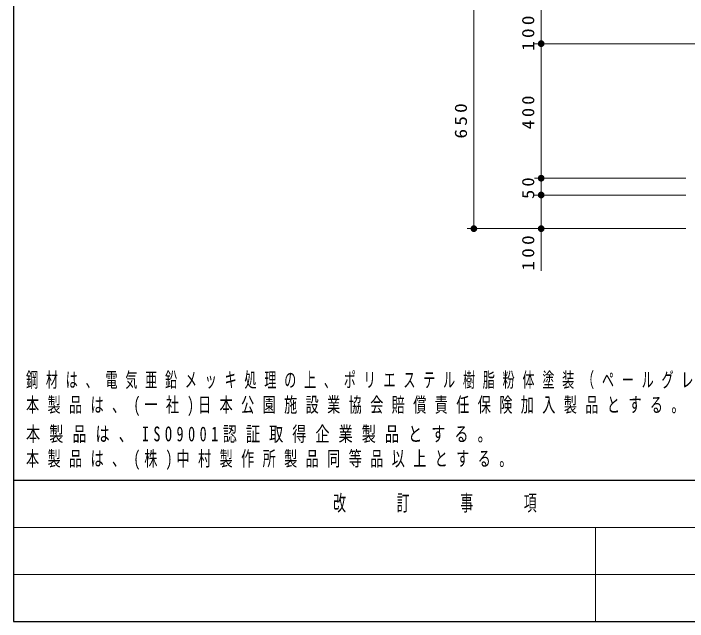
# Model space of a CAD drawing. Units: millimetres on the paper, scale 1:20. Extents: x 475 to 840, y 0 to 257.
# Drawn here: x 475 to 575.2, y 0 to 90.4 of the extents above; entities that cross this region are included whole.
import ezdxf

# ---------------------------------------------------------------- set-up
doc = ezdxf.new("R2010")
doc.units = ezdxf.units.MM
doc.layers.add('1_20', color=7, linetype='Continuous', lineweight=13)
doc.layers.add('図枠', color=7, linetype='Continuous', lineweight=13)
doc.layers.add('CLASS1', color=7, linetype='Continuous')
doc.styles.add('ＭＳ ゴシック', font='')
doc.styles.get('ＭＳ ゴシック').set_extended_font_data('MS Gothic')

# ---------------------------------------------------------------- blocks, each defined once
blk = doc.blocks.new('filled_dot')
at = {"color": 0, "linetype": 'Continuous', "lineweight": -2, "const_width": 1.25}
blk.add_lwpolyline([(-0.625, 0, 1), (0.625, 0, 1)], format="xyb", close=True, dxfattribs=at)

msp = doc.modelspace()

# ---------------------------------------------------------------- linework, layer by layer
at = {"layer": '1_20'}
for p, q in [((543.425, 58.411), (543.425, 90.911)), ((553.425, 85.911), (553.425, 90.911)), ((577.425, 85.911), (552.425, 85.911)), ((577.425, 85.911), (552.425, 85.911)), ((553.425, 65.911), (553.425, 85.911)), ((574.925, 65.911), (552.425, 65.911)), ((574.925, 65.911), (552.425, 65.911)), ((553.425, 63.411), (553.425, 65.911)), ((574.925, 63.411), (552.425, 63.411)), ((574.925, 63.411), (552.425, 63.411)), ((553.425, 52.116), (553.425, 63.411)), ((574.925, 58.411), (542.425, 58.411)), ((574.925, 58.411), (552.425, 58.411))]:
    msp.add_line(p, q, dxfattribs=at)
at = {"layer": '図枠', "color": 20, "lineweight": 25}
for p, q in [((475, 257), (475, 0)), ((475, 21), (840, 21)), ((475, 0), (840, 0))]:
    msp.add_line(p, q, dxfattribs=at)
at = {"layer": '図枠'}
for p, q in [((475, 14), (601.5, 14)), ((561.5, 14), (561.5, 0)), ((475, 7), (601.5, 7))]:
    msp.add_line(p, q, dxfattribs=at)

# ---------------------------------------------------------------- block references
at = {"layer": '1_20', "xscale": 0.4, "yscale": 0.4}
for p, rotation in [((553.425, 85.911), 90), ((553.425, 85.911), 270), ((553.425, 65.911), 90), ((553.425, 65.911), 270), ((553.425, 63.411), 90), ((553.425, 63.411), 270), ((543.425, 58.411), 90), ((553.425, 58.411), 90)]:
    msp.add_blockref('filled_dot', p, dxfattribs=dict(at, rotation=rotation))

# ---------------------------------------------------------------- texts
at = {"layer": '1_20', "char_height": 1.833, "attachment_point": 8, "rotation": 90, "style": 'ＭＳ ゴシック'}
for s, insert in [('\\T1.33;\\W1.15;100', (552.425, 87.704)), ('\\T1.33;\\W1.1;400', (552.425, 75.911)), ('\\T1.33;\\W1.15;650', (542.425, 74.661)), ('\\T1.34;\\W1.1;50', (552.425, 64.661)), ('\\T1.33;\\W1.15;100', (552.425, 55.033))]:
    msp.add_mtext(s, dxfattribs=dict(at, insert=insert))
at = {"layer": 'CLASS1', "char_height": 2.199, "attachment_point": 7, "style": 'ＭＳ ゴシック'}
for s, insert in [('\\T1.64;\\W0.6;鋼材は、電気亜鉛メッキ処理の上、ポリエステル樹脂粉体塗装（ペールグレー）仕上げとする。', (476.861, 34.547)), ('\\T1.64;\\W0.65;本製品は、(一社)日本公園施設業協会賠償責任保険加入製品とする。', (476.861, 30.547)), ('\\T1.64;\\W0.7;本製品は、ISO9001認証取得企業製品とする。', (476.861, 26.547)), ('\\T1.64;\\W0.65;本製品は、(株)中村製作所製品同等品以上とする。', (476.861, 22.547))]:
    msp.add_mtext(s, dxfattribs=dict(at, insert=insert))
at = {"layer": '図枠', "insert": (538.25, 17.5), "char_height": 2.346, "attachment_point": 5, "style": 'ＭＳ ゴシック'}
msp.add_mtext('\\T1.64;\\W0.6;改\u3000\u3000訂\u3000\u3000事\u3000\u3000項', dxfattribs=at)

doc.saveas('drawing.dxf')
